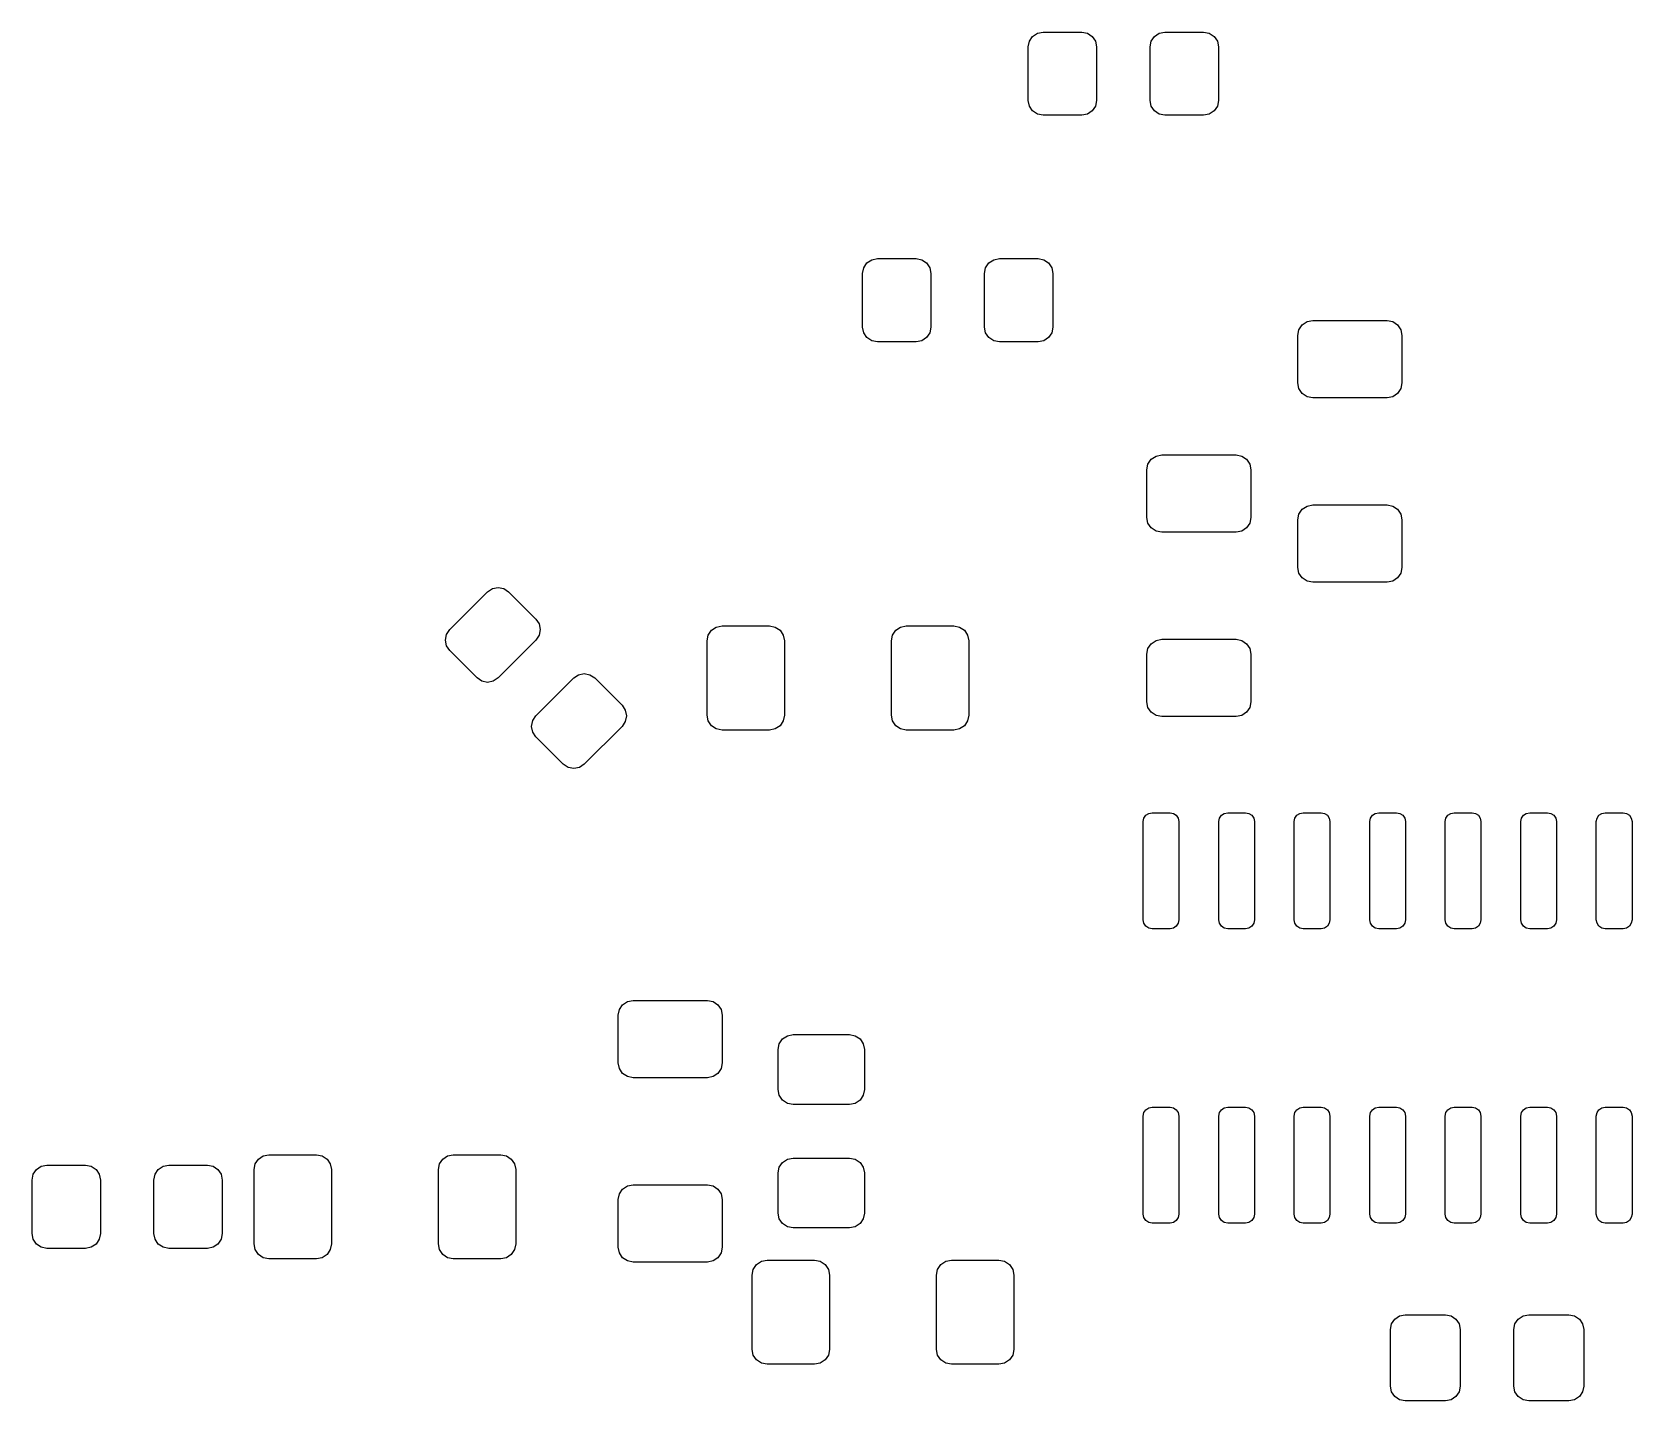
# Model space of a CAD drawing. Extents: x 115 to 169.9, y -114.4 to -84.4.
# Drawn here: x 114.99 to 141.91, y -107.41 to -84.39 of the extents above; entities that cross this region are included whole.
import ezdxf

# ---------------------------------------------------------------- set-up
doc = ezdxf.new("R2010")
doc.units = 0
doc.layers.add('BLACK', color=7, linetype='CONTINUOUS')

msp = doc.modelspace()

# ---------------------------------------------------------------- linework, layer by layer
at = {"layer": 'BLACK', "linetype": 'CONTINUOUS'}
for p, q in [((131.76903, -84.544329), (131.823223, -84.463223)), ((131.823223, -84.463223), (131.904329, -84.40903)), ((131.904329, -84.40903), (132, -84.39)), ((132, -84.39), (132.65, -84.39)), ((132.65, -84.39), (132.745671, -84.40903)), ((132.745671, -84.40903), (132.826777, -84.463223)), ((132.826777, -84.463223), (132.88097, -84.544329)), ((133.81903, -84.544329), (133.873223, -84.463223)), ((133.873223, -84.463223), (133.954329, -84.40903)), ((133.954329, -84.40903), (134.05, -84.39)), ((134.05, -84.39), (134.7, -84.39)), ((134.7, -84.39), (134.795671, -84.40903)), ((134.795671, -84.40903), (134.876777, -84.463223)), ((134.876777, -84.463223), (134.93097, -84.544329)), ((131.75, -84.64), (131.76903, -84.544329)), ((131.75, -85.54), (131.75, -84.64)), ((132.88097, -84.544329), (132.9, -84.64)), ((132.9, -84.64), (132.9, -85.54)), ((133.8, -84.64), (133.81903, -84.544329)), ((133.8, -85.54), (133.8, -84.64)), ((134.93097, -84.544329), (134.95, -84.64)), ((134.95, -84.64), (134.95, -85.54)), ((131.76903, -85.635671), (131.75, -85.54)), ((132.9, -85.54), (132.88097, -85.635671)), ((133.81903, -85.635671), (133.8, -85.54)), ((134.95, -85.54), (134.93097, -85.635671)), ((131.823223, -85.716777), (131.76903, -85.635671)), ((131.904329, -85.77097), (131.823223, -85.716777)), ((132, -85.79), (131.904329, -85.77097)), ((132.65, -85.79), (132, -85.79)), ((132.745671, -85.77097), (132.65, -85.79)), ((132.826777, -85.716777), (132.745671, -85.77097)), ((132.88097, -85.635671), (132.826777, -85.716777)), ((133.873223, -85.716777), (133.81903, -85.635671)), ((133.954329, -85.77097), (133.873223, -85.716777)), ((134.05, -85.79), (133.954329, -85.77097)), ((134.7, -85.79), (134.05, -85.79)), ((134.795671, -85.77097), (134.7, -85.79)), ((134.876777, -85.716777), (134.795671, -85.77097)), ((134.93097, -85.635671), (134.876777, -85.716777)), ((129.038223, -88.273223), (129.119329, -88.21903)), ((129.119329, -88.21903), (129.215, -88.2)), ((129.215, -88.2), (129.865, -88.2)), ((129.865, -88.2), (129.960671, -88.21903)), ((129.960671, -88.21903), (130.041777, -88.273223)), ((131.088223, -88.273223), (131.169329, -88.21903)), ((131.169329, -88.21903), (131.265, -88.2)), ((131.265, -88.2), (131.915, -88.2)), ((131.915, -88.2), (132.010671, -88.21903)), ((132.010671, -88.21903), (132.091777, -88.273223)), ((128.965, -88.45), (128.98403, -88.354329)), ((128.965, -89.35), (128.965, -88.45)), ((128.98403, -88.354329), (129.038223, -88.273223)), ((130.041777, -88.273223), (130.09597, -88.354329)), ((130.09597, -88.354329), (130.115, -88.45)), ((130.115, -88.45), (130.115, -89.35)), ((131.015, -88.45), (131.03403, -88.354329)), ((131.015, -89.35), (131.015, -88.45)), ((131.03403, -88.354329), (131.088223, -88.273223)), ((132.091777, -88.273223), (132.14597, -88.354329)), ((132.14597, -88.354329), (132.165, -88.45)), ((132.165, -88.45), (132.165, -89.35)), ((136.30403, -89.394329), (136.358223, -89.313223)), ((136.358223, -89.313223), (136.439329, -89.25903)), ((136.439329, -89.25903), (136.535, -89.24)), ((136.535, -89.24), (137.785, -89.24)), ((137.785, -89.24), (137.880671, -89.25903)), ((137.880671, -89.25903), (137.961777, -89.313223)), ((137.961777, -89.313223), (138.01597, -89.394329)), ((128.98403, -89.445671), (128.965, -89.35)), ((129.038223, -89.526777), (128.98403, -89.445671)), ((129.119329, -89.58097), (129.038223, -89.526777)), ((129.215, -89.6), (129.119329, -89.58097)), ((129.865, -89.6), (129.215, -89.6)), ((129.960671, -89.58097), (129.865, -89.6)), ((130.041777, -89.526777), (129.960671, -89.58097)), ((130.09597, -89.445671), (130.041777, -89.526777)), ((130.115, -89.35), (130.09597, -89.445671)), ((131.03403, -89.445671), (131.015, -89.35)), ((131.088223, -89.526777), (131.03403, -89.445671)), ((131.169329, -89.58097), (131.088223, -89.526777)), ((131.265, -89.6), (131.169329, -89.58097)), ((131.915, -89.6), (131.265, -89.6)), ((132.010671, -89.58097), (131.915, -89.6)), ((132.091777, -89.526777), (132.010671, -89.58097)), ((132.14597, -89.445671), (132.091777, -89.526777)), ((132.165, -89.35), (132.14597, -89.445671)), ((136.285, -89.49), (136.30403, -89.394329)), ((136.285, -90.29), (136.285, -89.49)), ((138.01597, -89.394329), (138.035, -89.49)), ((138.035, -89.49), (138.035, -90.29)), ((136.30403, -90.385671), (136.285, -90.29)), ((136.358223, -90.466777), (136.30403, -90.385671)), ((138.01597, -90.385671), (137.961777, -90.466777)), ((138.035, -90.29), (138.01597, -90.385671)), ((136.439329, -90.52097), (136.358223, -90.466777)), ((136.535, -90.54), (136.439329, -90.52097)), ((137.785, -90.54), (136.535, -90.54)), ((137.880671, -90.52097), (137.785, -90.54)), ((137.961777, -90.466777), (137.880671, -90.52097)), ((133.745, -91.75), (133.76403, -91.654329)), ((133.745, -92.55), (133.745, -91.75)), ((133.76403, -91.654329), (133.818223, -91.573223)), ((133.818223, -91.573223), (133.899329, -91.51903)), ((133.899329, -91.51903), (133.995, -91.5)), ((133.995, -91.5), (135.245, -91.5)), ((135.245, -91.5), (135.340671, -91.51903)), ((135.340671, -91.51903), (135.421777, -91.573223)), ((135.421777, -91.573223), (135.47597, -91.654329)), ((135.47597, -91.654329), (135.495, -91.75)), ((135.495, -91.75), (135.495, -92.55)), ((133.76403, -92.645671), (133.745, -92.55)), ((135.495, -92.55), (135.47597, -92.645671)), ((136.285, -92.59), (136.30403, -92.494329)), ((136.30403, -92.494329), (136.358223, -92.413223)), ((136.358223, -92.413223), (136.439329, -92.35903)), ((136.439329, -92.35903), (136.535, -92.34)), ((136.535, -92.34), (137.785, -92.34)), ((137.785, -92.34), (137.880671, -92.35903)), ((137.880671, -92.35903), (137.961777, -92.413223)), ((137.961777, -92.413223), (138.01597, -92.494329)), ((138.01597, -92.494329), (138.035, -92.59)), ((133.818223, -92.726777), (133.76403, -92.645671)), ((133.899329, -92.78097), (133.818223, -92.726777)), ((133.995, -92.8), (133.899329, -92.78097)), ((135.245, -92.8), (133.995, -92.8)), ((135.340671, -92.78097), (135.245, -92.8)), ((135.421777, -92.726777), (135.340671, -92.78097)), ((135.47597, -92.645671), (135.421777, -92.726777)), ((136.285, -93.39), (136.285, -92.59)), ((138.035, -92.59), (138.035, -93.39)), ((136.30403, -93.485671), (136.285, -93.39)), ((136.358223, -93.566777), (136.30403, -93.485671)), ((136.439329, -93.62097), (136.358223, -93.566777)), ((136.535, -93.64), (136.439329, -93.62097)), ((137.785, -93.64), (136.535, -93.64)), ((137.880671, -93.62097), (137.785, -93.64)), ((137.961777, -93.566777), (137.880671, -93.62097)), ((138.01597, -93.485671), (137.961777, -93.566777)), ((138.035, -93.39), (138.01597, -93.485671)), ((122.020432, -94.436828), (122.656828, -93.800432)), ((122.656828, -93.800432), (122.737934, -93.746238)), ((122.737934, -93.746238), (122.833604, -93.727208)), ((122.833604, -93.727208), (122.929275, -93.746238)), ((122.929275, -93.746238), (123.010381, -93.800432)), ((123.010381, -93.800432), (123.47, -94.260051)), ((121.966238, -94.517934), (122.020432, -94.436828)), ((123.47, -94.260051), (123.524194, -94.341157)), ((123.524194, -94.341157), (123.543224, -94.436828)), ((123.543224, -94.436828), (123.524194, -94.532498)), ((126.36903, -94.529329), (126.423223, -94.448223)), ((126.423223, -94.448223), (126.504329, -94.39403)), ((126.504329, -94.39403), (126.6, -94.375)), ((126.6, -94.375), (127.4, -94.375)), ((127.4, -94.375), (127.495671, -94.39403)), ((127.495671, -94.39403), (127.576777, -94.448223)), ((127.576777, -94.448223), (127.63097, -94.529329)), ((129.46903, -94.529329), (129.523223, -94.448223)), ((129.523223, -94.448223), (129.604329, -94.39403)), ((129.604329, -94.39403), (129.7, -94.375)), ((129.7, -94.375), (130.5, -94.375)), ((130.5, -94.375), (130.595671, -94.39403)), ((130.595671, -94.39403), (130.676777, -94.448223)), ((130.676777, -94.448223), (130.73097, -94.529329)), ((121.947208, -94.613604), (121.966238, -94.517934)), ((121.966238, -94.709275), (121.947208, -94.613604)), ((122.020432, -94.790381), (121.966238, -94.709275)), ((123.47, -94.613604), (122.833604, -95.25)), ((123.524194, -94.532498), (123.47, -94.613604)), ((126.35, -94.625), (126.36903, -94.529329)), ((126.35, -95.875), (126.35, -94.625)), ((127.63097, -94.529329), (127.65, -94.625)), ((127.65, -94.625), (127.65, -95.875)), ((129.45, -94.625), (129.46903, -94.529329)), ((129.45, -95.875), (129.45, -94.625)), ((130.73097, -94.529329), (130.75, -94.625)), ((130.75, -94.625), (130.75, -95.875)), ((133.76403, -94.754329), (133.818223, -94.673223)), ((133.818223, -94.673223), (133.899329, -94.61903)), ((133.899329, -94.61903), (133.995, -94.6)), ((133.995, -94.6), (135.245, -94.6)), ((135.245, -94.6), (135.340671, -94.61903)), ((135.340671, -94.61903), (135.421777, -94.673223)), ((135.421777, -94.673223), (135.47597, -94.754329)), ((122.480051, -95.25), (122.020432, -94.790381)), ((133.745, -94.85), (133.76403, -94.754329)), ((133.745, -95.65), (133.745, -94.85)), ((135.47597, -94.754329), (135.495, -94.85)), ((135.495, -94.85), (135.495, -95.65)), ((122.561157, -95.304194), (122.480051, -95.25)), ((122.833604, -95.25), (122.752498, -95.304194)), ((123.47, -95.886396), (124.106396, -95.25)), ((124.106396, -95.25), (124.187502, -95.195806)), ((124.187502, -95.195806), (124.283172, -95.176776)), ((124.283172, -95.176776), (124.378843, -95.195806)), ((124.378843, -95.195806), (124.459949, -95.25)), ((124.459949, -95.25), (124.919568, -95.709619)), ((122.656828, -95.323224), (122.561157, -95.304194)), ((122.752498, -95.304194), (122.656828, -95.323224)), ((124.919568, -95.709619), (124.973762, -95.790725)), ((124.973762, -95.790725), (124.992792, -95.886396)), ((133.76403, -95.745671), (133.745, -95.65)), ((133.818223, -95.826777), (133.76403, -95.745671)), ((135.47597, -95.745671), (135.421777, -95.826777)), ((135.495, -95.65), (135.47597, -95.745671)), ((123.396776, -96.063172), (123.415806, -95.967502)), ((123.415806, -96.158843), (123.396776, -96.063172)), ((123.415806, -95.967502), (123.47, -95.886396)), ((124.919568, -96.063172), (124.283172, -96.699568)), ((124.973762, -95.982066), (124.919568, -96.063172)), ((124.992792, -95.886396), (124.973762, -95.982066)), ((126.36903, -95.970671), (126.35, -95.875)), ((126.423223, -96.051777), (126.36903, -95.970671)), ((126.504329, -96.10597), (126.423223, -96.051777)), ((127.576777, -96.051777), (127.495671, -96.10597)), ((127.63097, -95.970671), (127.576777, -96.051777)), ((127.65, -95.875), (127.63097, -95.970671)), ((129.46903, -95.970671), (129.45, -95.875)), ((129.523223, -96.051777), (129.46903, -95.970671)), ((129.604329, -96.10597), (129.523223, -96.051777)), ((130.676777, -96.051777), (130.595671, -96.10597)), ((130.73097, -95.970671), (130.676777, -96.051777)), ((130.75, -95.875), (130.73097, -95.970671)), ((133.899329, -95.88097), (133.818223, -95.826777)), ((133.995, -95.9), (133.899329, -95.88097)), ((135.245, -95.9), (133.995, -95.9)), ((135.340671, -95.88097), (135.245, -95.9)), ((135.421777, -95.826777), (135.340671, -95.88097)), ((123.47, -96.239949), (123.415806, -96.158843)), ((123.929619, -96.699568), (123.47, -96.239949)), ((126.6, -96.125), (126.504329, -96.10597)), ((127.4, -96.125), (126.6, -96.125)), ((127.495671, -96.10597), (127.4, -96.125)), ((129.7, -96.125), (129.604329, -96.10597)), ((130.5, -96.125), (129.7, -96.125)), ((130.595671, -96.10597), (130.5, -96.125)), ((124.010725, -96.753762), (123.929619, -96.699568)), ((124.106396, -96.772792), (124.010725, -96.753762)), ((124.202066, -96.753762), (124.106396, -96.772792)), ((124.283172, -96.699568), (124.202066, -96.753762)), ((133.685, -97.665), (133.696418, -97.607597)), ((133.685, -99.315), (133.685, -97.665)), ((133.696418, -97.607597), (133.728934, -97.558934)), ((133.728934, -97.558934), (133.777597, -97.526418)), ((133.777597, -97.526418), (133.835, -97.515)), ((133.835, -97.515), (134.135, -97.515)), ((134.135, -97.515), (134.192403, -97.526418)), ((134.192403, -97.526418), (134.241066, -97.558934)), ((134.241066, -97.558934), (134.273582, -97.607597)), ((134.273582, -97.607597), (134.285, -97.665)), ((134.285, -97.665), (134.285, -99.315)), ((134.955, -97.665), (134.966418, -97.607597)), ((134.955, -99.315), (134.955, -97.665)), ((134.966418, -97.607597), (134.998934, -97.558934)), ((134.998934, -97.558934), (135.047597, -97.526418)), ((135.047597, -97.526418), (135.105, -97.515)), ((135.105, -97.515), (135.405, -97.515)), ((135.405, -97.515), (135.462403, -97.526418)), ((135.462403, -97.526418), (135.511066, -97.558934)), ((135.511066, -97.558934), (135.543582, -97.607597)), ((135.543582, -97.607597), (135.555, -97.665)), ((135.555, -97.665), (135.555, -99.315)), ((136.225, -97.665), (136.236418, -97.607597)), ((136.225, -99.315), (136.225, -97.665)), ((136.236418, -97.607597), (136.268934, -97.558934)), ((136.268934, -97.558934), (136.317597, -97.526418)), ((136.317597, -97.526418), (136.375, -97.515)), ((136.375, -97.515), (136.675, -97.515)), ((136.675, -97.515), (136.732403, -97.526418)), ((136.732403, -97.526418), (136.781066, -97.558934)), ((136.781066, -97.558934), (136.813582, -97.607597)), ((136.813582, -97.607597), (136.825, -97.665)), ((136.825, -97.665), (136.825, -99.315)), ((137.495, -97.665), (137.506418, -97.607597)), ((137.495, -99.315), (137.495, -97.665)), ((137.506418, -97.607597), (137.538934, -97.558934)), ((137.538934, -97.558934), (137.587597, -97.526418)), ((137.587597, -97.526418), (137.645, -97.515)), ((137.645, -97.515), (137.945, -97.515)), ((137.945, -97.515), (138.002403, -97.526418)), ((138.002403, -97.526418), (138.051066, -97.558934)), ((138.051066, -97.558934), (138.083582, -97.607597)), ((138.083582, -97.607597), (138.095, -97.665)), ((138.095, -97.665), (138.095, -99.315)), ((138.765, -97.665), (138.776418, -97.607597)), ((138.765, -99.315), (138.765, -97.665)), ((138.776418, -97.607597), (138.808934, -97.558934)), ((138.808934, -97.558934), (138.857597, -97.526418)), ((138.857597, -97.526418), (138.915, -97.515)), ((138.915, -97.515), (139.215, -97.515)), ((139.215, -97.515), (139.272403, -97.526418)), ((139.272403, -97.526418), (139.321066, -97.558934)), ((139.321066, -97.558934), (139.353582, -97.607597)), ((139.353582, -97.607597), (139.365, -97.665)), ((139.365, -97.665), (139.365, -99.315)), ((140.035, -97.665), (140.046418, -97.607597)), ((140.035, -99.315), (140.035, -97.665)), ((140.046418, -97.607597), (140.078934, -97.558934)), ((140.078934, -97.558934), (140.127597, -97.526418)), ((140.127597, -97.526418), (140.185, -97.515)), ((140.185, -97.515), (140.485, -97.515)), ((140.485, -97.515), (140.542403, -97.526418)), ((140.542403, -97.526418), (140.591066, -97.558934)), ((140.591066, -97.558934), (140.623582, -97.607597)), ((140.623582, -97.607597), (140.635, -97.665)), ((140.635, -97.665), (140.635, -99.315)), ((141.305, -97.665), (141.316418, -97.607597)), ((141.305, -99.315), (141.305, -97.665)), ((141.316418, -97.607597), (141.348934, -97.558934)), ((141.348934, -97.558934), (141.397597, -97.526418)), ((141.397597, -97.526418), (141.455, -97.515)), ((141.455, -97.515), (141.755, -97.515)), ((141.755, -97.515), (141.812403, -97.526418)), ((141.812403, -97.526418), (141.861066, -97.558934)), ((141.861066, -97.558934), (141.893582, -97.607597)), ((141.893582, -97.607597), (141.905, -97.665)), ((141.905, -97.665), (141.905, -99.315)), ((133.696418, -99.372403), (133.685, -99.315)), ((133.728934, -99.421066), (133.696418, -99.372403)), ((133.777597, -99.453582), (133.728934, -99.421066)), ((133.835, -99.465), (133.777597, -99.453582)), ((134.135, -99.465), (133.835, -99.465)), ((134.192403, -99.453582), (134.135, -99.465)), ((134.241066, -99.421066), (134.192403, -99.453582)), ((134.273582, -99.372403), (134.241066, -99.421066)), ((134.285, -99.315), (134.273582, -99.372403)), ((134.966418, -99.372403), (134.955, -99.315)), ((134.998934, -99.421066), (134.966418, -99.372403)), ((135.047597, -99.453582), (134.998934, -99.421066)), ((135.105, -99.465), (135.047597, -99.453582)), ((135.405, -99.465), (135.105, -99.465)), ((135.462403, -99.453582), (135.405, -99.465)), ((135.511066, -99.421066), (135.462403, -99.453582)), ((135.543582, -99.372403), (135.511066, -99.421066)), ((135.555, -99.315), (135.543582, -99.372403)), ((136.236418, -99.372403), (136.225, -99.315)), ((136.268934, -99.421066), (136.236418, -99.372403)), ((136.317597, -99.453582), (136.268934, -99.421066)), ((136.375, -99.465), (136.317597, -99.453582)), ((136.675, -99.465), (136.375, -99.465)), ((136.732403, -99.453582), (136.675, -99.465)), ((136.781066, -99.421066), (136.732403, -99.453582)), ((136.813582, -99.372403), (136.781066, -99.421066)), ((136.825, -99.315), (136.813582, -99.372403)), ((137.506418, -99.372403), (137.495, -99.315)), ((137.538934, -99.421066), (137.506418, -99.372403)), ((137.587597, -99.453582), (137.538934, -99.421066)), ((137.645, -99.465), (137.587597, -99.453582)), ((137.945, -99.465), (137.645, -99.465)), ((138.002403, -99.453582), (137.945, -99.465)), ((138.051066, -99.421066), (138.002403, -99.453582)), ((138.083582, -99.372403), (138.051066, -99.421066)), ((138.095, -99.315), (138.083582, -99.372403)), ((138.776418, -99.372403), (138.765, -99.315)), ((138.808934, -99.421066), (138.776418, -99.372403)), ((138.857597, -99.453582), (138.808934, -99.421066)), ((138.915, -99.465), (138.857597, -99.453582)), ((139.215, -99.465), (138.915, -99.465)), ((139.272403, -99.453582), (139.215, -99.465)), ((139.321066, -99.421066), (139.272403, -99.453582)), ((139.353582, -99.372403), (139.321066, -99.421066)), ((139.365, -99.315), (139.353582, -99.372403)), ((140.046418, -99.372403), (140.035, -99.315)), ((140.078934, -99.421066), (140.046418, -99.372403)), ((140.127597, -99.453582), (140.078934, -99.421066)), ((140.185, -99.465), (140.127597, -99.453582)), ((140.485, -99.465), (140.185, -99.465)), ((140.542403, -99.453582), (140.485, -99.465)), ((140.591066, -99.421066), (140.542403, -99.453582)), ((140.623582, -99.372403), (140.591066, -99.421066)), ((140.635, -99.315), (140.623582, -99.372403)), ((141.316418, -99.372403), (141.305, -99.315)), ((141.348934, -99.421066), (141.316418, -99.372403)), ((141.397597, -99.453582), (141.348934, -99.421066)), ((141.455, -99.465), (141.397597, -99.453582)), ((141.755, -99.465), (141.455, -99.465)), ((141.812403, -99.453582), (141.755, -99.465)), ((141.861066, -99.421066), (141.812403, -99.453582)), ((141.893582, -99.372403), (141.861066, -99.421066)), ((141.905, -99.315), (141.893582, -99.372403)), ((124.855, -100.92), (124.87403, -100.824329)), ((124.87403, -100.824329), (124.928223, -100.743223)), ((124.928223, -100.743223), (125.009329, -100.68903)), ((125.009329, -100.68903), (125.105, -100.67)), ((125.105, -100.67), (126.355, -100.67)), ((126.355, -100.67), (126.450671, -100.68903)), ((126.450671, -100.68903), (126.531777, -100.743223)), ((126.531777, -100.743223), (126.58597, -100.824329)), ((126.58597, -100.824329), (126.605, -100.92)), ((124.855, -101.72), (124.855, -100.92)), ((126.605, -100.92), (126.605, -101.72)), ((127.545, -101.495), (127.56403, -101.399329)), ((127.56403, -101.399329), (127.618223, -101.318223)), ((127.618223, -101.318223), (127.699329, -101.26403)), ((127.699329, -101.26403), (127.795, -101.245)), ((127.795, -101.245), (128.745, -101.245)), ((128.745, -101.245), (128.840671, -101.26403)), ((128.840671, -101.26403), (128.921777, -101.318223)), ((128.921777, -101.318223), (128.97597, -101.399329)), ((128.97597, -101.399329), (128.995, -101.495)), ((127.545, -102.17), (127.545, -101.495)), ((128.995, -101.495), (128.995, -102.17)), ((124.87403, -101.815671), (124.855, -101.72)), ((124.928223, -101.896777), (124.87403, -101.815671)), ((125.009329, -101.95097), (124.928223, -101.896777)), ((125.105, -101.97), (125.009329, -101.95097)), ((126.355, -101.97), (125.105, -101.97)), ((126.450671, -101.95097), (126.355, -101.97)), ((126.531777, -101.896777), (126.450671, -101.95097)), ((126.58597, -101.815671), (126.531777, -101.896777)), ((126.605, -101.72), (126.58597, -101.815671)), ((127.56403, -102.265671), (127.545, -102.17)), ((128.995, -102.17), (128.97597, -102.265671)), ((127.618223, -102.346777), (127.56403, -102.265671)), ((127.699329, -102.40097), (127.618223, -102.346777)), ((127.795, -102.42), (127.699329, -102.40097)), ((128.745, -102.42), (127.795, -102.42)), ((128.840671, -102.40097), (128.745, -102.42)), ((128.921777, -102.346777), (128.840671, -102.40097)), ((128.97597, -102.265671), (128.921777, -102.346777)), ((133.696418, -102.557597), (133.728934, -102.508934)), ((133.728934, -102.508934), (133.777597, -102.476418)), ((133.777597, -102.476418), (133.835, -102.465)), ((133.835, -102.465), (134.135, -102.465)), ((134.135, -102.465), (134.192403, -102.476418)), ((134.192403, -102.476418), (134.241066, -102.508934)), ((134.241066, -102.508934), (134.273582, -102.557597)), ((134.966418, -102.557597), (134.998934, -102.508934)), ((134.998934, -102.508934), (135.047597, -102.476418)), ((135.047597, -102.476418), (135.105, -102.465)), ((135.105, -102.465), (135.405, -102.465)), ((135.405, -102.465), (135.462403, -102.476418)), ((135.462403, -102.476418), (135.511066, -102.508934)), ((135.511066, -102.508934), (135.543582, -102.557597)), ((136.236418, -102.557597), (136.268934, -102.508934)), ((136.268934, -102.508934), (136.317597, -102.476418)), ((136.317597, -102.476418), (136.375, -102.465)), ((136.375, -102.465), (136.675, -102.465)), ((136.675, -102.465), (136.732403, -102.476418)), ((136.732403, -102.476418), (136.781066, -102.508934)), ((136.781066, -102.508934), (136.813582, -102.557597)), ((137.506418, -102.557597), (137.538934, -102.508934)), ((137.538934, -102.508934), (137.587597, -102.476418)), ((137.587597, -102.476418), (137.645, -102.465)), ((137.645, -102.465), (137.945, -102.465)), ((137.945, -102.465), (138.002403, -102.476418)), ((138.002403, -102.476418), (138.051066, -102.508934)), ((138.051066, -102.508934), (138.083582, -102.557597)), ((138.776418, -102.557597), (138.808934, -102.508934)), ((138.808934, -102.508934), (138.857597, -102.476418)), ((138.857597, -102.476418), (138.915, -102.465)), ((138.915, -102.465), (139.215, -102.465)), ((139.215, -102.465), (139.272403, -102.476418)), ((139.272403, -102.476418), (139.321066, -102.508934)), ((139.321066, -102.508934), (139.353582, -102.557597)), ((140.046418, -102.557597), (140.078934, -102.508934)), ((140.078934, -102.508934), (140.127597, -102.476418)), ((140.127597, -102.476418), (140.185, -102.465)), ((140.185, -102.465), (140.485, -102.465)), ((140.485, -102.465), (140.542403, -102.476418)), ((140.542403, -102.476418), (140.591066, -102.508934)), ((140.591066, -102.508934), (140.623582, -102.557597)), ((141.316418, -102.557597), (141.348934, -102.508934)), ((141.348934, -102.508934), (141.397597, -102.476418)), ((141.397597, -102.476418), (141.455, -102.465)), ((141.455, -102.465), (141.755, -102.465)), ((141.755, -102.465), (141.812403, -102.476418)), ((141.812403, -102.476418), (141.861066, -102.508934)), ((141.861066, -102.508934), (141.893582, -102.557597)), ((133.685, -102.615), (133.696418, -102.557597)), ((133.685, -104.265), (133.685, -102.615)), ((134.273582, -102.557597), (134.285, -102.615)), ((134.285, -102.615), (134.285, -104.265)), ((134.955, -102.615), (134.966418, -102.557597)), ((134.955, -104.265), (134.955, -102.615)), ((135.543582, -102.557597), (135.555, -102.615)), ((135.555, -102.615), (135.555, -104.265)), ((136.225, -102.615), (136.236418, -102.557597)), ((136.225, -104.265), (136.225, -102.615)), ((136.813582, -102.557597), (136.825, -102.615)), ((136.825, -102.615), (136.825, -104.265)), ((137.495, -102.615), (137.506418, -102.557597)), ((137.495, -104.265), (137.495, -102.615)), ((138.083582, -102.557597), (138.095, -102.615)), ((138.095, -102.615), (138.095, -104.265)), ((138.765, -102.615), (138.776418, -102.557597)), ((138.765, -104.265), (138.765, -102.615)), ((139.353582, -102.557597), (139.365, -102.615)), ((139.365, -102.615), (139.365, -104.265)), ((140.035, -102.615), (140.046418, -102.557597)), ((140.035, -104.265), (140.035, -102.615)), ((140.623582, -102.557597), (140.635, -102.615)), ((140.635, -102.615), (140.635, -104.265)), ((141.305, -102.615), (141.316418, -102.557597)), ((141.305, -104.265), (141.305, -102.615)), ((141.893582, -102.557597), (141.905, -102.615)), ((141.905, -102.615), (141.905, -104.265)), ((118.803223, -103.338223), (118.884329, -103.28403)), ((118.884329, -103.28403), (118.98, -103.265)), ((118.98, -103.265), (119.78, -103.265)), ((119.78, -103.265), (119.875671, -103.28403)), ((119.875671, -103.28403), (119.956777, -103.338223)), ((121.903223, -103.338223), (121.984329, -103.28403)), ((121.984329, -103.28403), (122.08, -103.265)), ((122.08, -103.265), (122.88, -103.265)), ((122.88, -103.265), (122.975671, -103.28403)), ((122.975671, -103.28403), (123.056777, -103.338223)), ((127.699329, -103.33903), (127.795, -103.32)), ((127.795, -103.32), (128.745, -103.32)), ((128.745, -103.32), (128.840671, -103.33903)), ((114.995, -103.69), (115.01403, -103.594329)), ((115.01403, -103.594329), (115.068223, -103.513223)), ((115.068223, -103.513223), (115.149329, -103.45903)), ((115.149329, -103.45903), (115.245, -103.44)), ((115.245, -103.44), (115.895, -103.44)), ((115.895, -103.44), (115.990671, -103.45903)), ((115.990671, -103.45903), (116.071777, -103.513223)), ((116.071777, -103.513223), (116.12597, -103.594329)), ((116.12597, -103.594329), (116.145, -103.69)), ((117.045, -103.69), (117.06403, -103.594329)), ((117.06403, -103.594329), (117.118223, -103.513223)), ((117.118223, -103.513223), (117.199329, -103.45903)), ((117.199329, -103.45903), (117.295, -103.44)), ((117.295, -103.44), (117.945, -103.44)), ((117.945, -103.44), (118.040671, -103.45903)), ((118.040671, -103.45903), (118.121777, -103.513223)), ((118.121777, -103.513223), (118.17597, -103.594329)), ((118.17597, -103.594329), (118.195, -103.69)), ((118.73, -103.515), (118.74903, -103.419329)), ((118.73, -104.765), (118.73, -103.515)), ((118.74903, -103.419329), (118.803223, -103.338223)), ((119.956777, -103.338223), (120.01097, -103.419329)), ((120.01097, -103.419329), (120.03, -103.515)), ((120.03, -103.515), (120.03, -104.765)), ((121.83, -103.515), (121.84903, -103.419329)), ((121.83, -104.765), (121.83, -103.515)), ((121.84903, -103.419329), (121.903223, -103.338223)), ((123.056777, -103.338223), (123.11097, -103.419329)), ((123.11097, -103.419329), (123.13, -103.515)), ((123.13, -103.515), (123.13, -104.765)), ((127.545, -103.57), (127.56403, -103.474329)), ((127.545, -104.245), (127.545, -103.57)), ((127.56403, -103.474329), (127.618223, -103.393223)), ((127.618223, -103.393223), (127.699329, -103.33903)), ((128.840671, -103.33903), (128.921777, -103.393223)), ((128.921777, -103.393223), (128.97597, -103.474329)), ((128.97597, -103.474329), (128.995, -103.57)), ((128.995, -103.57), (128.995, -104.245)), ((114.995, -104.59), (114.995, -103.69)), ((116.145, -103.69), (116.145, -104.59)), ((117.045, -104.59), (117.045, -103.69)), ((118.195, -103.69), (118.195, -104.59)), ((124.87403, -103.924329), (124.928223, -103.843223)), ((124.928223, -103.843223), (125.009329, -103.78903)), ((125.009329, -103.78903), (125.105, -103.77)), ((125.105, -103.77), (126.355, -103.77)), ((126.355, -103.77), (126.450671, -103.78903)), ((126.450671, -103.78903), (126.531777, -103.843223)), ((126.531777, -103.843223), (126.58597, -103.924329)), ((124.855, -104.02), (124.87403, -103.924329)), ((124.855, -104.82), (124.855, -104.02)), ((126.58597, -103.924329), (126.605, -104.02)), ((126.605, -104.02), (126.605, -104.82)), ((127.56403, -104.340671), (127.545, -104.245)), ((127.618223, -104.421777), (127.56403, -104.340671)), ((128.97597, -104.340671), (128.921777, -104.421777)), ((128.995, -104.245), (128.97597, -104.340671)), ((133.696418, -104.322403), (133.685, -104.265)), ((133.728934, -104.371066), (133.696418, -104.322403)), ((133.777597, -104.403582), (133.728934, -104.371066)), ((133.835, -104.415), (133.777597, -104.403582)), ((134.192403, -104.403582), (134.135, -104.415)), ((134.241066, -104.371066), (134.192403, -104.403582)), ((134.273582, -104.322403), (134.241066, -104.371066)), ((134.285, -104.265), (134.273582, -104.322403)), ((134.966418, -104.322403), (134.955, -104.265)), ((134.998934, -104.371066), (134.966418, -104.322403)), ((135.047597, -104.403582), (134.998934, -104.371066)), ((135.105, -104.415), (135.047597, -104.403582)), ((135.462403, -104.403582), (135.405, -104.415)), ((135.511066, -104.371066), (135.462403, -104.403582)), ((135.543582, -104.322403), (135.511066, -104.371066)), ((135.555, -104.265), (135.543582, -104.322403)), ((136.236418, -104.322403), (136.225, -104.265)), ((136.268934, -104.371066), (136.236418, -104.322403)), ((136.317597, -104.403582), (136.268934, -104.371066)), ((136.375, -104.415), (136.317597, -104.403582)), ((136.732403, -104.403582), (136.675, -104.415)), ((136.781066, -104.371066), (136.732403, -104.403582)), ((136.813582, -104.322403), (136.781066, -104.371066)), ((136.825, -104.265), (136.813582, -104.322403)), ((137.506418, -104.322403), (137.495, -104.265)), ((137.538934, -104.371066), (137.506418, -104.322403)), ((137.587597, -104.403582), (137.538934, -104.371066)), ((137.645, -104.415), (137.587597, -104.403582)), ((138.002403, -104.403582), (137.945, -104.415)), ((138.051066, -104.371066), (138.002403, -104.403582)), ((138.083582, -104.322403), (138.051066, -104.371066)), ((138.095, -104.265), (138.083582, -104.322403)), ((138.776418, -104.322403), (138.765, -104.265)), ((138.808934, -104.371066), (138.776418, -104.322403)), ((138.857597, -104.403582), (138.808934, -104.371066)), ((138.915, -104.415), (138.857597, -104.403582)), ((139.272403, -104.403582), (139.215, -104.415)), ((139.321066, -104.371066), (139.272403, -104.403582)), ((139.353582, -104.322403), (139.321066, -104.371066)), ((139.365, -104.265), (139.353582, -104.322403)), ((140.046418, -104.322403), (140.035, -104.265)), ((140.078934, -104.371066), (140.046418, -104.322403)), ((140.127597, -104.403582), (140.078934, -104.371066)), ((140.185, -104.415), (140.127597, -104.403582)), ((140.542403, -104.403582), (140.485, -104.415)), ((140.591066, -104.371066), (140.542403, -104.403582)), ((140.623582, -104.322403), (140.591066, -104.371066)), ((140.635, -104.265), (140.623582, -104.322403)), ((141.316418, -104.322403), (141.305, -104.265)), ((141.348934, -104.371066), (141.316418, -104.322403)), ((141.397597, -104.403582), (141.348934, -104.371066)), ((141.455, -104.415), (141.397597, -104.403582)), ((141.812403, -104.403582), (141.755, -104.415)), ((141.861066, -104.371066), (141.812403, -104.403582)), ((141.893582, -104.322403), (141.861066, -104.371066)), ((141.905, -104.265), (141.893582, -104.322403)), ((115.01403, -104.685671), (114.995, -104.59)), ((116.145, -104.59), (116.12597, -104.685671)), ((117.06403, -104.685671), (117.045, -104.59)), ((118.195, -104.59), (118.17597, -104.685671)), ((127.699329, -104.47597), (127.618223, -104.421777)), ((127.795, -104.495), (127.699329, -104.47597)), ((128.745, -104.495), (127.795, -104.495)), ((128.840671, -104.47597), (128.745, -104.495)), ((128.921777, -104.421777), (128.840671, -104.47597)), ((134.135, -104.415), (133.835, -104.415)), ((135.405, -104.415), (135.105, -104.415)), ((136.675, -104.415), (136.375, -104.415)), ((137.945, -104.415), (137.645, -104.415)), ((139.215, -104.415), (138.915, -104.415)), ((140.485, -104.415), (140.185, -104.415)), ((141.755, -104.415), (141.455, -104.415)), ((115.068223, -104.766777), (115.01403, -104.685671)), ((115.149329, -104.82097), (115.068223, -104.766777)), ((115.245, -104.84), (115.149329, -104.82097)), ((115.895, -104.84), (115.245, -104.84)), ((115.990671, -104.82097), (115.895, -104.84)), ((116.071777, -104.766777), (115.990671, -104.82097)), ((116.12597, -104.685671), (116.071777, -104.766777)), ((117.118223, -104.766777), (117.06403, -104.685671)), ((117.199329, -104.82097), (117.118223, -104.766777)), ((117.295, -104.84), (117.199329, -104.82097)), ((117.945, -104.84), (117.295, -104.84)), ((118.040671, -104.82097), (117.945, -104.84)), ((118.121777, -104.766777), (118.040671, -104.82097)), ((118.17597, -104.685671), (118.121777, -104.766777)), ((118.74903, -104.860671), (118.73, -104.765)), ((118.803223, -104.941777), (118.74903, -104.860671)), ((118.884329, -104.99597), (118.803223, -104.941777)), ((119.956777, -104.941777), (119.875671, -104.99597)), ((120.01097, -104.860671), (119.956777, -104.941777)), ((120.03, -104.765), (120.01097, -104.860671)), ((121.84903, -104.860671), (121.83, -104.765)), ((121.903223, -104.941777), (121.84903, -104.860671)), ((121.984329, -104.99597), (121.903223, -104.941777)), ((123.056777, -104.941777), (122.975671, -104.99597)), ((123.11097, -104.860671), (123.056777, -104.941777)), ((123.13, -104.765), (123.11097, -104.860671)), ((124.87403, -104.915671), (124.855, -104.82)), ((124.928223, -104.996777), (124.87403, -104.915671)), ((126.58597, -104.915671), (126.531777, -104.996777)), ((126.605, -104.82), (126.58597, -104.915671)), ((118.98, -105.015), (118.884329, -104.99597)), ((119.78, -105.015), (118.98, -105.015)), ((119.875671, -104.99597), (119.78, -105.015)), ((122.08, -105.015), (121.984329, -104.99597)), ((122.88, -105.015), (122.08, -105.015)), ((122.975671, -104.99597), (122.88, -105.015)), ((125.009329, -105.05097), (124.928223, -104.996777)), ((125.105, -105.07), (125.009329, -105.05097)), ((126.355, -105.07), (125.105, -105.07)), ((126.450671, -105.05097), (126.355, -105.07)), ((126.531777, -104.996777), (126.450671, -105.05097)), ((127.107841, -105.287863), (127.126871, -105.192192)), ((127.126871, -105.192192), (127.181064, -105.111086)), ((127.181064, -105.111086), (127.26217, -105.056893)), ((127.26217, -105.056893), (127.357841, -105.037863)), ((127.357841, -105.037863), (128.157841, -105.037863)), ((128.157841, -105.037863), (128.253512, -105.056893)), ((128.253512, -105.056893), (128.334618, -105.111086)), ((128.334618, -105.111086), (128.388811, -105.192192)), ((128.388811, -105.192192), (128.407841, -105.287863)), ((130.207841, -105.287863), (130.226871, -105.192192)), ((130.226871, -105.192192), (130.281064, -105.111086)), ((130.281064, -105.111086), (130.36217, -105.056893)), ((130.36217, -105.056893), (130.457841, -105.037863)), ((130.457841, -105.037863), (131.257841, -105.037863)), ((131.257841, -105.037863), (131.353512, -105.056893)), ((131.353512, -105.056893), (131.434618, -105.111086)), ((131.434618, -105.111086), (131.488811, -105.192192)), ((131.488811, -105.192192), (131.507841, -105.287863)), ((127.107841, -106.537863), (127.107841, -105.287863)), ((128.407841, -105.287863), (128.407841, -106.537863)), ((130.207841, -106.537863), (130.207841, -105.287863)), ((131.507841, -105.287863), (131.507841, -106.537863)), ((137.915723, -106.028223), (137.996829, -105.97403)), ((137.996829, -105.97403), (138.0925, -105.955)), ((138.0925, -105.955), (138.7675, -105.955)), ((138.7675, -105.955), (138.863171, -105.97403)), ((138.863171, -105.97403), (138.944277, -106.028223)), ((139.990723, -106.028223), (140.071829, -105.97403)), ((140.071829, -105.97403), (140.1675, -105.955)), ((140.1675, -105.955), (140.8425, -105.955)), ((140.8425, -105.955), (140.938171, -105.97403)), ((140.938171, -105.97403), (141.019277, -106.028223)), ((137.8425, -106.205), (137.86153, -106.109329)), ((137.8425, -107.155), (137.8425, -106.205)), ((137.86153, -106.109329), (137.915723, -106.028223)), ((138.944277, -106.028223), (138.99847, -106.109329)), ((138.99847, -106.109329), (139.0175, -106.205)), ((139.0175, -106.205), (139.0175, -107.155)), ((139.9175, -106.205), (139.93653, -106.109329)), ((139.9175, -107.155), (139.9175, -106.205)), ((139.93653, -106.109329), (139.990723, -106.028223)), ((141.019277, -106.028223), (141.07347, -106.109329)), ((141.07347, -106.109329), (141.0925, -106.205)), ((141.0925, -106.205), (141.0925, -107.155)), ((127.126871, -106.633534), (127.107841, -106.537863)), ((128.407841, -106.537863), (128.388811, -106.633534)), ((130.226871, -106.633534), (130.207841, -106.537863)), ((131.507841, -106.537863), (131.488811, -106.633534)), ((127.181064, -106.71464), (127.126871, -106.633534)), ((127.26217, -106.768833), (127.181064, -106.71464)), ((127.357841, -106.787863), (127.26217, -106.768833)), ((128.157841, -106.787863), (127.357841, -106.787863)), ((128.253512, -106.768833), (128.157841, -106.787863)), ((128.334618, -106.71464), (128.253512, -106.768833)), ((128.388811, -106.633534), (128.334618, -106.71464)), ((130.281064, -106.71464), (130.226871, -106.633534)), ((130.36217, -106.768833), (130.281064, -106.71464)), ((130.457841, -106.787863), (130.36217, -106.768833)), ((131.257841, -106.787863), (130.457841, -106.787863)), ((131.353512, -106.768833), (131.257841, -106.787863)), ((131.434618, -106.71464), (131.353512, -106.768833)), ((131.488811, -106.633534), (131.434618, -106.71464)), ((137.86153, -107.250671), (137.8425, -107.155)), ((137.915723, -107.331777), (137.86153, -107.250671)), ((137.996829, -107.38597), (137.915723, -107.331777)), ((138.944277, -107.331777), (138.863171, -107.38597)), ((138.99847, -107.250671), (138.944277, -107.331777)), ((139.0175, -107.155), (138.99847, -107.250671)), ((139.93653, -107.250671), (139.9175, -107.155)), ((139.990723, -107.331777), (139.93653, -107.250671)), ((140.071829, -107.38597), (139.990723, -107.331777)), ((141.019277, -107.331777), (140.938171, -107.38597)), ((141.07347, -107.250671), (141.019277, -107.331777)), ((141.0925, -107.155), (141.07347, -107.250671)), ((138.0925, -107.405), (137.996829, -107.38597)), ((138.7675, -107.405), (138.0925, -107.405)), ((138.863171, -107.38597), (138.7675, -107.405)), ((140.1675, -107.405), (140.071829, -107.38597)), ((140.8425, -107.405), (140.1675, -107.405)), ((140.938171, -107.38597), (140.8425, -107.405))]:
    msp.add_line(p, q, dxfattribs=at)

doc.saveas('drawing.dxf')
